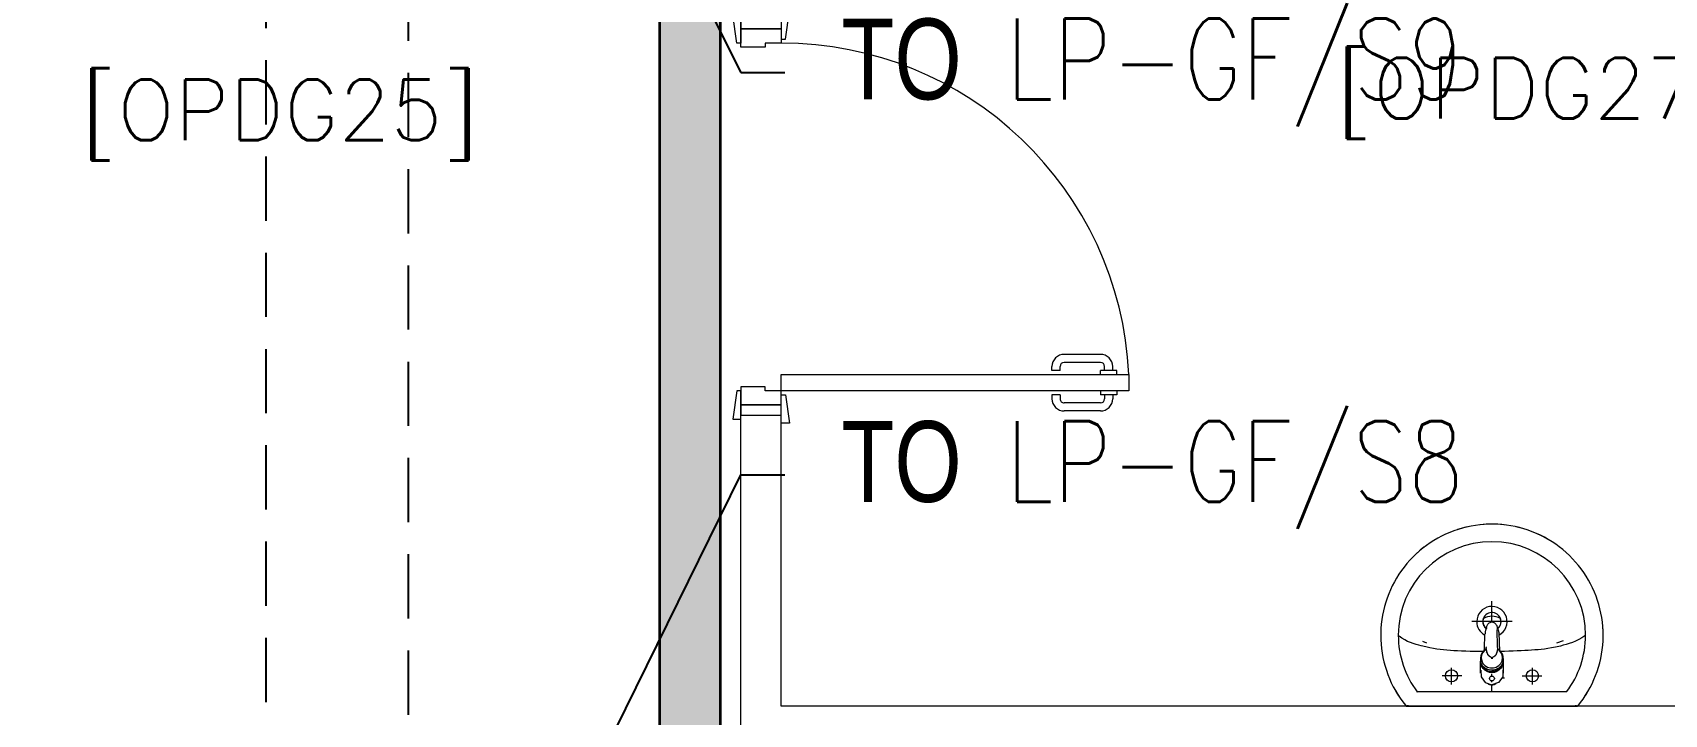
# Model space of a CAD drawing. Header units: inches. Extents: x -12418 to 57169, y -29325 to 19878.
# Drawn here: x 29599 to 33632, y -6988 to -5301 of the extents above; entities that cross this region are included whole.
import ezdxf
from ezdxf import colors
from ezdxf.entities.mleader import LeaderData, LeaderLine
from ezdxf.math import Vec2, Vec3

# ---------------------------------------------------------------- set-up
doc = ezdxf.new("R2010")
doc.units = ezdxf.units.IN
doc.header["$LTSCALE"] = 25
doc.header["$MEASUREMENT"] = 0
doc.linetypes.add('DASHDOT', pattern=[25.4, 12.7, -6.35, 0, -6.35])
doc.linetypes.add('HIDDEN', pattern=[9.525, 6.35, -3.175])
doc.layers.get('0').update_dxf_attribs({"color": 8})
for name, color, linetype, lineweight in [('00-Ground Floor$0$72_EGR_BASE_TEXT', 252, 'Continuous', 5), ('00-Ground Floor$0$LOADING', 253, 'Continuous', 5), ('00-Ground Floor$0$P-SANR-FIXT', 6, 'Continuous', 18), ('00-Ground Floor$0$P-SANR-FIXT-1', 6, 'Continuous', 13), ('00-Ground Floor$0$Walls', 251, 'Continuous', 5), ('00-Ground Floor$0$Wooden Joinery', 251, 'Continuous', 5), ('E-LITE-CIRC', 6, 'Continuous', 25), ('E-LITE-CLNG-CNDT', 6, 'DASHDOT', 35), ('E-POWR-FLOR-CNDT', 6, 'HIDDEN', 25), ('E-POWR-TEXT', 6, 'Continuous', 25), ('T-CABL-TRAY', 251, 'Continuous', 35)]:
    doc.layers.add(name, color=color, linetype=linetype, lineweight=lineweight)
doc.styles.add('00-Ground Floor$0$SIMPLEX', font='SIMPLEX.shx', dxfattribs={"height": 150})
doc.styles.add('DC_Elc_Romans', font='elc_romans.shx', dxfattribs={"width": 0.7})
doc.styles.add('DC_Simplex', font='SIMPLEX.shx', dxfattribs={"width": 0.7})

# ---------------------------------------------------------------- blocks, each defined once
blk = doc.blocks.new('00-Ground Floor$0$A$C72370EFE')
at = {"layer": '00-Ground Floor$0$Wooden Joinery'}
for p, q in [((-0.01, -0.04), (-0.02, -0.04)), ((-0.01, -0.03), (-0.01, -0.07)), ((0, -0.03), (-0.01, -0.03)), ((0.04, -0.03), (0.05, -0.03)), ((0.05, -0.03), (0.05, -0.07)), ((0.05, -0.04), (0.06, -0.04)), ((-0.05, -0.07), (-0.05, -0.16)), ((-0.03, -0.07), (-0.03, -0.16)), ((-0.01, -0.06), (-0.02, -0.06)), ((0, -0.07), (-0.01, -0.07)), ((0.04, -0.07), (0.05, -0.07)), ((0.05, -0.06), (0.06, -0.06)), ((0.07, -0.07), (0.07, -0.16)), ((0.09, -0.07), (0.09, -0.16)), ((-0.01, -0.17), (-0.02, -0.17)), ((-0.01, -0.19), (-0.02, -0.19)), ((-0.01, -0.17), (-0.01, -0.19)), ((0.05, -0.17), (0.06, -0.17)), ((0.05, -0.17), (0.05, -0.19)), ((0.05, -0.19), (0.06, -0.19))]:
    blk.add_line(p, q, dxfattribs=at)
for centre, radius, start, end in [((-0.02, -0.07), 0.03, 90, 180), ((0.06, -0.07), 0.03, 0, 90), ((-0.02, -0.07), 0.01, 90, 180), ((0.06, -0.07), 0.01, 0, 90), ((-0.02, -0.16), 0.03, 180, 270), ((-0.02, -0.16), 0.01, 180, 270), ((0.06, -0.16), 0.01, 270, 0), ((0.06, -0.16), 0.03, 270, 0)]:
    blk.add_arc(centre, radius, start, end, dxfattribs=at)
blk = doc.blocks.new('00-Ground Floor$0$A$C5DAD61B4')
at = {"layer": '00-Ground Floor$0$Wooden Joinery'}
for points in [[(80, 959.1), (80, 969.1), (10, 979.1), (10, 959.1)], [(940, 959.1), (940, 969.1), (1010, 979.1), (1010, 959.1)], [(70, 859.1), (70, 849.1), (0, 839.1), (0, 859.1)], [(120, 859.1), (120, 0), (80, 0), (80, 859.1)], [(950, 859.1), (950, 849.1), (1020, 839.1), (1020, 859.1)]]:
    blk.add_lwpolyline(points, close=True, dxfattribs=at)
for points in [[(45, 859.1), (45, 959.1), (20, 959.1), (20, 859.1), (45, 859.1)], [(45, 859.1), (80, 859.1), (80, 899.1), (90, 899.1), (90, 959.1), (45, 959.1), (45, 859.1)], [(975, 859.1), (940, 859.1), (940, 899.1), (930, 899.1), (930, 959.1), (975, 959.1), (975, 859.1)], [(975, 859.1), (975, 959.1), (1000, 959.1), (1000, 859.1), (975, 859.1)]]:
    blk.add_lwpolyline(points, dxfattribs=at)
blk.add_arc((80, 859.1), 860, 272.666, 0, dxfattribs=at)
at = {"layer": '00-Ground Floor$0$Wooden Joinery', "xscale": 999.9999999998854, "yscale": 999.9999999998854, "zscale": 999.9999999998854, "rotation": 180}
blk.add_blockref('00-Ground Floor$0$A$C72370EFE', (120, 0), dxfattribs=at)
blk = doc.blocks.new('00-Ground Floor$0$FP_138-161_A_00_GFL_-0_080_Einreichung_Grundrisse_100')
at = {"layer": '00-Ground Floor$0$P-SANR-FIXT'}
blk.add_line((-0.0044, -0.0019), (-0.0045, -0.0021), dxfattribs=at)
at = {"layer": '00-Ground Floor$0$P-SANR-FIXT', "flags": 128}
blk.add_lwpolyline([(-0.0057, -0.0037), (-0.0058, -0.0039), (-0.006, -0.004)], dxfattribs=at)
blk = doc.blocks.new('00-Ground Floor$0$FP_139-161_A_00_GFL_-0_080_Einreichung_Grundrisse_100')
at = {"layer": '00-Ground Floor$0$P-SANR-FIXT'}
blk.add_line((0.0045, -0.0022), (0.0044, -0.002), dxfattribs=at)
at = {"layer": '00-Ground Floor$0$P-SANR-FIXT', "flags": 128}
blk.add_lwpolyline([(0.006, -0.004), (0.0059, -0.0039), (0.0057, -0.0038)], dxfattribs=at)
blk = doc.blocks.new('00-Ground Floor$0$IS_Ceraplus_B8204_BIM_BG _1_ - B8204AA - CERAPLUS single lever basin mixer with pop-up waste-V137-161_A_00_GFL_-0_080_Einreichung_Grundrisse_100')
at = {"layer": '00-Ground Floor$0$P-SANR-FIXT-1'}
h = blk.add_hatch(dxfattribs=at)
h.set_pattern_fill('FP_26', color=256, style=0, pattern_type=2)
h.set_pattern_definition([(225, (0.009, 0), (0.010607, -0.010607), []), (315, (0.009, 0), (0.010607, 0.010607), [])])
h.paths.add_polyline_path([(0.0056, -0.002), (0.0058, -0.0024), (0.0058, -0.0021)])
h.paths.add_polyline_path([(0.007, -0.0039), (0.0088, -0.0045), (0.0084, -0.0043)])
at = {"layer": '00-Ground Floor$0$LOADING'}
for p, q in [((-0.028, 0), (-0.028, -0.0281)), ((-0.0274, -0.0337), (-0.0271, -0.0392)), ((-0.0262, -0.0282), (-0.0263, -0.0287)), ((0.0263, -0.0287), (0.0262, -0.0282)), ((0.0262, -0.0293), (0.0263, -0.0287)), ((0.0271, -0.0392), (0.0274, -0.0337)), ((0.028, -0.0281), (0.028, 0)), ((-0.0137, -0.0512), (-0.0129, -0.0517)), ((0.0124, -0.052), (0.0133, -0.0515)), ((0.014, -0.0647), (0.0133, -0.1077)), ((0.0185, -0.0618), (0.019, -0.0539)), ((0.019, -0.0539), (0.0188, -0.0561))]:
    blk.add_line(p, q, dxfattribs=at)
at = {"layer": '00-Ground Floor$0$LOADING', "flags": 128}
for points in [[(-0.0272, -0.0069), (-0.0266, 0.009), (-0.0165, 0.0236), (0, 0.0291)], [(0.0272, -0.0069), (0.0266, 0.009), (0.0165, 0.0236), (0, 0.0291)], [(-0.0271, -0.0393), (-0.027, -0.0403), (-0.0269, -0.0414), (-0.0267, -0.0424), (-0.0265, -0.0434), (-0.0262, -0.0444), (-0.0259, -0.0454), (-0.0255, -0.0464), (-0.0252, -0.0474), (-0.0247, -0.0484), (-0.0243, -0.0493), (-0.0238, -0.0502), (-0.0232, -0.0511), (-0.0226, -0.052), (-0.022, -0.0529), (-0.0214, -0.0537), (-0.0207, -0.0545), (-0.0199, -0.0553), (-0.0192, -0.0561), (-0.0184, -0.0568), (-0.0176, -0.0575), (-0.0173, -0.0577)], [(-0.0176, -0.0568), (-0.0224, -0.0513), (-0.0254, -0.0448), (-0.0264, -0.0376), (-0.0253, -0.0305), (-0.0222, -0.024), (-0.0172, -0.0186), (-0.0109, -0.0147), (-0.0037, -0.0127), (0.0037, -0.0127), (0.0109, -0.0147), (0.0172, -0.0186), (0.0222, -0.024), (0.0253, -0.0305), (0.0264, -0.0376), (0.0254, -0.0448), (0.0224, -0.0513), (0.0176, -0.0568)], [(0.0173, -0.0577), (0.0181, -0.057), (0.0189, -0.0563), (0.0197, -0.0556), (0.0204, -0.0548), (0.0211, -0.054), (0.0218, -0.0532), (0.0224, -0.0523), (0.023, -0.0514), (0.0236, -0.0505), (0.0241, -0.0496), (0.0246, -0.0487), (0.025, -0.0477), (0.0254, -0.0467), (0.0258, -0.0458), (0.0261, -0.0448), (0.0264, -0.0437), (0.0266, -0.0427), (0.0268, -0.0417), (0.027, -0.0407), (0.0271, -0.0396), (0.0271, -0.0393)], [(-0.019, -0.0539), (-0.0185, -0.0615), (-0.0185, -0.0618)], [(-0.0181, -0.0728), (-0.0177, -0.083), (-0.0172, -0.0938)], [(-0.0162, -0.0579), (-0.0156, -0.058), (-0.0151, -0.0581), (-0.0146, -0.0583), (-0.0142, -0.0586), (-0.0139, -0.0588), (-0.0138, -0.0591)], [(-0.0138, -0.0591), (-0.0139, -0.0612), (-0.014, -0.0633)], [(0.0138, -0.0591), (0.0139, -0.0588), (0.0142, -0.0586), (0.0146, -0.0583), (0.0151, -0.0581), (0.0156, -0.058), (0.0162, -0.0579)], [(0.014, -0.0633), (0.0139, -0.0612), (0.0138, -0.0591)], [(0.0171, -0.0578), (0.0174, -0.0575), (0.0176, -0.0568)], [(0.0172, -0.0938), (0.0177, -0.083), (0.0181, -0.0728)], [(0.0184, -0.0651), (0.0184, -0.0652), (0.0184, -0.0652), (0.0184, -0.0652), (0.0184, -0.0654), (0.0184, -0.0655)], [(-0.0129, -0.1142), (-0.0124, -0.1161), (-0.0118, -0.1179), (-0.0109, -0.1197), (-0.0098, -0.1214), (-0.0084, -0.123), (-0.0067, -0.1244), (-0.0047, -0.1255), (-0.0025, -0.1263), (0, -0.1266)], [(0, -0.1266), (0.0025, -0.1263), (0.0047, -0.1255), (0.0067, -0.1244), (0.0084, -0.123), (0.0098, -0.1214), (0.0109, -0.1197), (0.0118, -0.1179), (0.0124, -0.1161), (0.0129, -0.1142)]]:
    blk.add_lwpolyline(points, dxfattribs=at)
at = {"layer": '00-Ground Floor$0$LOADING'}
for centre, radius, start, end in [((0, 0.0135), 0.00603, 0, 180), ((0, 0.0135), 0.00603, 180, 0), ((-0.009, 0), 0.005, 300, 315), ((0.009, 0), 0.005, 225, 240)]:
    blk.add_arc(centre, radius, start, end, dxfattribs=at)
for centre, major_axis, start_param, end_param in [((0, -0.0281), (-0.028, 0), 4.712389, 6.47291), ((0, -0.0321), (0.0275, 0), 3.141823, 3.202701), ((0, -0.0321), (0.0275, 0), 3.239313, 3.439417), ((0, -0.0281), (0.028, 0), 3.371221, 3.483334), ((0, -0.0287), (0.0267, 0), 1.570796, 3.036556), ((0, -0.0287), (0.0263, 0), 2.625648, 2.791756), ((0, -0.0287), (-0.0263, 0), 4.712389, 5.759587), ((0, -0.0281), (0.028, 0), 6.093357, 7.853982), ((0, -0.0287), (0.0267, 0), 0.105099, 1.570796), ((0, -0.0287), (0.0262, 0), 0.523599, 1.570796), ((0, -0.0287), (0.0262, 0), 0.349919, 0.515945), ((0, -0.0287), (0.0267, 0), 6.059374, 6.108652), ((0, -0.0321), (0.0275, 0), 5.985527, 6.185455), ((0, -0.0281), (0.028, 0), 5.94107, 6.05344), ((0, -0.0321), (0.0275, 0), 6.222066, 6.282955), ((0, -0.0312), (0.0248, 0), 4.111947, 4.191073), ((0, -0.0281), (0.028, 0), 4.202431, 4.259552), ((0, -0.0287), (0.0263, 0), 4.169225, 4.2325), ((0, -0.0281), (0.028, 0), 5.172057, 5.222265)]:
    blk.add_ellipse(centre, major_axis=major_axis, ratio=0.961262, start_param=start_param, end_param=end_param, dxfattribs=at)
for points, knots in [([(-0.0215, -0.0162), (-0.0216, -0.0163), (-0.0219, -0.0167), (-0.0227, -0.0177), (-0.0238, -0.0192), (-0.0249, -0.0211), (-0.0258, -0.0231), (-0.0266, -0.0253), (-0.0273, -0.0282), (-0.0275, -0.0305), (-0.0275, -0.0321)], [0.7859035, 0.7859035, 0.7859035, 0.7859035, 0.7916667, 0.8055556, 0.8333333, 0.8611111, 0.8888889, 0.9166667, 0.9444444, 1, 1, 1, 1]), ([(0.021, -0.0157), (0.0208, -0.0154), (0.0203, -0.0149), (0.0192, -0.0139), (0.0177, -0.0127), (0.0161, -0.0117), (0.0148, -0.0109), (0.0138, -0.0104), (0.0127, -0.0099), (0.0113, -0.0093), (0.0087, -0.0084), (0.0048, -0.0075), (0, -0.0071), (-0.0048, -0.0075), (-0.0087, -0.0084), (-0.0113, -0.0093), (-0.0127, -0.0099), (-0.0138, -0.0104), (-0.0148, -0.0109), (-0.0161, -0.0117), (-0.0177, -0.0127), (-0.0191, -0.0139), (-0.0202, -0.0149), (-0.0208, -0.0154), (-0.021, -0.0157)], [0.2222222, 0.2222222, 0.2222222, 0.2222222, 0.2361111, 0.25, 0.2777778, 0.3055556, 0.3194444, 0.3333333, 0.3472222, 0.3611111, 0.3888889, 0.4444444, 0.5, 0.5555556, 0.6111111, 0.6388889, 0.6527778, 0.6666667, 0.6805556, 0.6944444, 0.7222222, 0.75, 0.7638889, 0.7777778, 0.7777778, 0.7777778, 0.7777778]), ([(0, -0.0378), (-0.0005, -0.038), (-0.0012, -0.0384), (-0.0021, -0.0389), (-0.0028, -0.0393), (-0.0035, -0.0397), (-0.0042, -0.04), (-0.0049, -0.0405), (-0.0055, -0.0409), (-0.0061, -0.0414), (-0.0067, -0.0419), (-0.0072, -0.0424), (-0.0078, -0.0429), (-0.0083, -0.0435), (-0.0088, -0.0441), (-0.0092, -0.0446), (-0.0096, -0.0452), (-0.01, -0.0459), (-0.0103, -0.0466), (-0.0105, -0.0472), (-0.0107, -0.0477), (-0.0108, -0.0481), (-0.0109, -0.0484), (-0.0111, -0.0489), (-0.0114, -0.0497), (-0.0118, -0.0509), (-0.0122, -0.0521), (-0.0124, -0.053), (-0.0126, -0.0537), (-0.0128, -0.0544), (-0.0129, -0.0552), (-0.0131, -0.0559), (-0.0132, -0.0566), (-0.0134, -0.0572), (-0.0136, -0.0581), (-0.0137, -0.0587), (-0.0138, -0.0591)], [0, 0, 0, 0, 0.055556, 0.083333, 0.111111, 0.138889, 0.166667, 0.194444, 0.222222, 0.25, 0.277778, 0.305556, 0.333333, 0.361111, 0.388889, 0.416667, 0.444444, 0.472222, 0.5, 0.527778, 0.541667, 0.555556, 0.569444, 0.583333, 0.611111, 0.666667, 0.722222, 0.75, 0.777778, 0.805556, 0.833333, 0.861111, 0.888889, 0.916667, 0.944444, 1, 1, 1, 1]), ([(0, -0.0357), (-0.0006, -0.0357), (-0.0013, -0.0357), (-0.002, -0.0357), (-0.0022, -0.0357)], [0, 0, 0, 0, 0.1, 0.1298359, 0.1298359, 0.1298359, 0.1298359]), ([(0.0022, -0.0357), (0.002, -0.0357), (0.0013, -0.0357), (0.0006, -0.0357), (0, -0.0357)], [0.8701578, 0.8701578, 0.8701578, 0.8701578, 0.9, 1, 1, 1, 1]), ([(0.0138, -0.0591), (0.0137, -0.0587), (0.0136, -0.0581), (0.0134, -0.0572), (0.0132, -0.0566), (0.0131, -0.0559), (0.0129, -0.0552), (0.0128, -0.0544), (0.0126, -0.0537), (0.0124, -0.053), (0.0122, -0.0521), (0.0118, -0.0509), (0.0114, -0.0497), (0.0111, -0.0489), (0.0109, -0.0484), (0.0108, -0.0481), (0.0107, -0.0477), (0.0105, -0.0472), (0.0103, -0.0466), (0.01, -0.0459), (0.0096, -0.0452), (0.0092, -0.0446), (0.0088, -0.0441), (0.0083, -0.0435), (0.0078, -0.0429), (0.0072, -0.0424), (0.0067, -0.0419), (0.0061, -0.0414), (0.0055, -0.0409), (0.0049, -0.0405), (0.0042, -0.04), (0.0035, -0.0397), (0.0028, -0.0393), (0.0021, -0.0389), (0.0012, -0.0384), (0.0005, -0.038), (0, -0.0378)], [0, 0, 0, 0, 0.055556, 0.083333, 0.111111, 0.138889, 0.166667, 0.194444, 0.222222, 0.25, 0.277778, 0.333333, 0.388889, 0.416667, 0.430556, 0.444444, 0.458333, 0.472222, 0.5, 0.527778, 0.555556, 0.583333, 0.611111, 0.638889, 0.666667, 0.694444, 0.722222, 0.75, 0.777778, 0.805556, 0.833333, 0.861111, 0.888889, 0.916667, 0.944444, 1, 1, 1, 1]), ([(0.0275, -0.0321), (0.0275, -0.0305), (0.0273, -0.0282), (0.0266, -0.0253), (0.0258, -0.0231), (0.0249, -0.0211), (0.0238, -0.0192), (0.0227, -0.0177), (0.0219, -0.0167), (0.0216, -0.0163), (0.0215, -0.0162)], [0, 0, 0, 0, 0.0555556, 0.0833333, 0.1111111, 0.1388889, 0.1666667, 0.1944444, 0.2083333, 0.2142181, 0.2142181, 0.2142181, 0.2142181]), ([(-0.0188, -0.0538), (-0.0188, -0.0547), (-0.0186, -0.0582), (-0.0185, -0.0619), (-0.0184, -0.0646)], [0.6724021, 0.6724021, 0.6724021, 0.6724021, 0.75, 1, 1, 1, 1]), ([(-0.0162, -0.0579), (-0.0162, -0.0578), (-0.0163, -0.0578), (-0.0165, -0.0577), (-0.0166, -0.0575), (-0.0167, -0.0574), (-0.0169, -0.0573), (-0.017, -0.0572), (-0.0172, -0.0571), (-0.0173, -0.057), (-0.0175, -0.0569), (-0.0176, -0.0568)], [0, 0, 0, 0, 0.1, 0.2, 0.3, 0.4, 0.5, 0.6, 0.7, 0.8, 1, 1, 1, 1]), ([(-0.0148, -0.0587), (-0.015, -0.0586), (-0.0159, -0.0583), (-0.0167, -0.058), (-0.0172, -0.0578)], [0.8, 0.8, 0.8, 0.8, 0.85, 1, 1, 1, 1]), ([(0.0141, -0.0613), (0.0141, -0.0611), (0.0143, -0.0608), (0.0145, -0.0604), (0.0148, -0.06), (0.0151, -0.0596), (0.0153, -0.0594), (0.0155, -0.0592), (0.0156, -0.059), (0.0158, -0.0588), (0.016, -0.0587), (0.0163, -0.0585), (0.0165, -0.0583), (0.0166, -0.0582)], [0.3333333, 0.3333333, 0.3333333, 0.3333333, 0.4166667, 0.5, 0.5833333, 0.6666667, 0.7083333, 0.75, 0.7916667, 0.8333333, 0.875, 0.9166667, 1, 1, 1, 1]), ([(0.0176, -0.0568), (0.0175, -0.0569), (0.0173, -0.057), (0.0172, -0.0571), (0.017, -0.0572), (0.0169, -0.0573), (0.0167, -0.0574), (0.0166, -0.0575), (0.0165, -0.0577), (0.0163, -0.0578), (0.0162, -0.0578), (0.0162, -0.0579)], [0, 0, 0, 0, 0.2, 0.3, 0.4, 0.5, 0.6, 0.7, 0.8, 0.9, 1, 1, 1, 1]), ([(0.0184, -0.0646), (0.0185, -0.0619), (0.0186, -0.0582), (0.0188, -0.0547), (0.0188, -0.0538)], [0, 0, 0, 0, 0.25, 0.3275586, 0.3275586, 0.3275586, 0.3275586]), ([(-0.0131, -0.1116), (-0.0132, -0.1115), (-0.0135, -0.1109), (-0.0141, -0.1099), (-0.0147, -0.1086), (-0.0153, -0.1072), (-0.0159, -0.1053), (-0.0167, -0.1021), (-0.0171, -0.0992), (-0.0171, -0.0973)], [0.4856715, 0.4856715, 0.4856715, 0.4856715, 0.5, 0.55, 0.6, 0.65, 0.7, 0.8, 1, 1, 1, 1]), ([(-0.0132, -0.1091), (-0.0132, -0.1096), (-0.0132, -0.1103), (-0.0132, -0.1111), (-0.0132, -0.1115), (-0.0132, -0.1118), (-0.0131, -0.1122), (-0.0131, -0.1125), (-0.0131, -0.1128), (-0.0131, -0.1131), (-0.013, -0.1134), (-0.013, -0.1138), (-0.0129, -0.1141), (-0.0129, -0.1142)], [0.2, 0.2, 0.2, 0.2, 0.4, 0.5, 0.55, 0.6, 0.65, 0.7, 0.75, 0.8, 0.85, 0.9, 1, 1, 1, 1]), ([(0.0129, -0.1142), (0.0129, -0.1141), (0.013, -0.1138), (0.013, -0.1134), (0.0131, -0.1131), (0.0131, -0.1128), (0.0131, -0.1125), (0.0131, -0.1122), (0.0132, -0.1118), (0.0132, -0.1115), (0.0132, -0.1111), (0.0132, -0.1103), (0.0132, -0.1096), (0.0132, -0.1091)], [0, 0, 0, 0, 0.1, 0.15, 0.2, 0.25, 0.3, 0.35, 0.4, 0.45, 0.5, 0.6, 0.8, 0.8, 0.8, 0.8]), ([(0.0131, -0.1116), (0.0133, -0.1113), (0.0137, -0.1106), (0.0142, -0.1096), (0.0147, -0.1084), (0.0153, -0.1072), (0.0159, -0.1053), (0.0167, -0.1021), (0.0171, -0.0992), (0.0171, -0.0973)], [-0.5143371, -0.5143371, -0.5143371, -0.5143371, -0.475, -0.4375, -0.4, -0.35, -0.3, -0.2, 0, 0, 0, 0])]:
    blk.add_open_spline(points, degree=3, knots=knots, dxfattribs=at)
for points in [[(-0.0184, -0.0646), (-0.0183, -0.0659), (-0.0182, -0.0684), (-0.0181, -0.0709), (-0.0181, -0.0721)], [(-0.0172, -0.0578), (-0.0171, -0.0578), (-0.0169, -0.058), (-0.0167, -0.0581), (-0.0166, -0.0582)], [(-0.0162, -0.0579), (-0.0162, -0.0579), (-0.0164, -0.0581), (-0.0165, -0.0582), (-0.0166, -0.0583), (-0.0166, -0.0582), (-0.0166, -0.0582)], [(-0.0166, -0.0582), (-0.0163, -0.0585), (-0.0156, -0.059), (-0.0148, -0.0599), (-0.0142, -0.0609), (-0.0139, -0.0617), (-0.0138, -0.0621)], [(-0.014, -0.0633), (-0.014, -0.0633), (-0.014, -0.0633), (-0.014, -0.0633)], [(-0.014, -0.0646), (-0.014, -0.0644), (-0.014, -0.064), (-0.014, -0.0635), (-0.014, -0.0633)], [(0.014, -0.0633), (0.014, -0.0633), (0.014, -0.0633), (0.014, -0.0633)], [(0.014, -0.0633), (0.014, -0.0635), (0.014, -0.064), (0.014, -0.0644), (0.014, -0.0647)], [(0.0172, -0.0578), (0.0168, -0.0579), (0.0158, -0.0583), (0.0147, -0.0587), (0.0141, -0.059)], [(0.0166, -0.0582), (0.0166, -0.0582), (0.0166, -0.0583), (0.0165, -0.0582), (0.0164, -0.0581), (0.0162, -0.0579), (0.0162, -0.0579)], [(0.0166, -0.0582), (0.0167, -0.0582), (0.0168, -0.0581), (0.0169, -0.058), (0.0169, -0.058)], [(0.0169, -0.058), (0.017, -0.0579), (0.0171, -0.0579), (0.0171, -0.0578)], [(0.0181, -0.0721), (0.0181, -0.0709), (0.0182, -0.0684), (0.0183, -0.0659), (0.0184, -0.0646)], [(-0.0172, -0.0938), (-0.0172, -0.0944), (-0.0172, -0.0956), (-0.0171, -0.0967), (-0.0171, -0.0973)], [(0.0171, -0.0973), (0.0171, -0.0967), (0.0172, -0.0956), (0.0172, -0.0944), (0.0172, -0.0938)]]:
    blk.add_open_spline(points, degree=3, dxfattribs=at)
for name in ['00-Ground Floor$0$FP_138-161_A_00_GFL_-0_080_Einreichung_Grundrisse_100', '00-Ground Floor$0$FP_139-161_A_00_GFL_-0_080_Einreichung_Grundrisse_100']:
    blk.add_blockref(name, (0, 0), dxfattribs=at)
blk = doc.blocks.new('00-Ground Floor$0$_100_WB_KER_REN_55x45x18 - _100_WB_KER_REN_55x45x18-V63-161_A_00_GFL_-0_080_Einreichung_Grundrisse_100')
at = {"layer": '00-Ground Floor$0$LOADING'}
for p, q in [((-0.2075, 0.225), (-0.2075, 0.2227)), ((0.2074, 0.225), (-0.2074, 0.225)), ((0.2075, 0.2227), (0.2075, 0.225)), ((-0.1855, 0.1899), (0.1855, 0.1899)), ((-0.1, 0.172), (-0.1, 0.1303)), ((0, 0.1899), (0, 0.1724)), ((0, 0.1656), (0, 0.1628)), ((0.1, 0.172), (0.1, 0.1303)), ((-0.0744, 0.15), (-0.1234, 0.15)), ((-0.0259, 0.155), (-0.0315, 0.155)), ((0, 0.1509), (0, 0.1454)), ((0, 0.1422), (0, 0.1399)), ((0.026, 0.155), (0.0248, 0.155)), ((0.0744, 0.15), (0.1234, 0.15)), ((-0.1763, 0.0637), (-0.1598, 0.0692)), ((0.1605, 0.0691), (0.1707, 0.0656)), ((-0.05, 0.0161), (0.05, 0.0161)), ((0, 0.0168), (0, -0.0348))]:
    blk.add_line(p, q, dxfattribs=at)
at = {"layer": '00-Ground Floor$0$LOADING', "flags": 128}
for points in [[(-0.2121, 0.225), (-0.219, 0.2164), (-0.2254, 0.2075), (-0.2316, 0.1983), (-0.2373, 0.189), (-0.2427, 0.1794), (-0.2476, 0.1696), (-0.2522, 0.1596), (-0.2564, 0.1494), (-0.2602, 0.1391), (-0.2635, 0.1286), (-0.2665, 0.118), (-0.269, 0.1073), (-0.271, 0.0965), (-0.2727, 0.0856), (-0.2739, 0.0747), (-0.2747, 0.0637), (-0.275, 0.0527), (-0.275, 0.05)], [(0.275, 0.05), (0.2748, 0.061), (0.2741, 0.072), (0.273, 0.0829), (0.2715, 0.0938), (0.2695, 0.1046), (0.2671, 0.1154), (0.2643, 0.126), (0.261, 0.1365), (0.2574, 0.1469), (0.2533, 0.1571), (0.2488, 0.1671), (0.2439, 0.177), (0.2387, 0.1866), (0.233, 0.1961), (0.227, 0.2053), (0.2206, 0.2142), (0.2138, 0.2229), (0.2121, 0.225)], [(-0.275, 0.05), (-0.2748, 0.039), (-0.2741, 0.028), (-0.273, 0.0171), (-0.2715, 0.0062), (-0.2695, -0.0046), (-0.2671, -0.0154), (-0.2643, -0.026), (-0.261, -0.0365), (-0.2574, -0.0469), (-0.2533, -0.0571), (-0.2488, -0.0671), (-0.2439, -0.077), (-0.2387, -0.0866), (-0.233, -0.0961), (-0.227, -0.1053), (-0.2206, -0.1142), (-0.2138, -0.1229), (-0.2067, -0.1313), (-0.1993, -0.1395), (-0.1916, -0.1473), (-0.1836, -0.1548), (-0.1752, -0.162), (-0.1666, -0.1688), (-0.1577, -0.1753), (-0.1486, -0.1814), (-0.1392, -0.1872), (-0.1296, -0.1925), (-0.1198, -0.1975), (-0.1098, -0.2021), (-0.0996, -0.2063), (-0.0893, -0.2101), (-0.0788, -0.2135), (-0.0682, -0.2164), (-0.0575, -0.2189), (-0.0467, -0.221), (-0.0359, -0.2227), (-0.0249, -0.2239), (-0.014, -0.2246), (-0.003, -0.225), (0.008, -0.2249), (0.019, -0.2243), (0.03, -0.2234), (0.0409, -0.2219), (0.0517, -0.2201), (0.0625, -0.2178), (0.0731, -0.2151), (0.0837, -0.212), (0.0941, -0.2084), (0.1043, -0.2044), (0.1144, -0.2001), (0.1243, -0.1953), (0.1341, -0.1901), (0.1436, -0.1846), (0.1528, -0.1786), (0.1618, -0.1723), (0.1706, -0.1657), (0.1791, -0.1587), (0.1873, -0.1514), (0.1952, -0.1437), (0.2028, -0.1358), (0.21, -0.1275), (0.217, -0.119), (0.2236, -0.1101), (0.2298, -0.1011), (0.2356, -0.0918), (0.2411, -0.0822), (0.2462, -0.0725), (0.2509, -0.0625), (0.2552, -0.0524), (0.2591, -0.0421), (0.2626, -0.0317), (0.2656, -0.0211), (0.2683, -0.0104), (0.2705, 0.0003), (0.2722, 0.0112), (0.2736, 0.0221), (0.2745, 0.0331), (0.2749, 0.0441), (0.275, 0.05)]]:
    blk.add_lwpolyline(points, dxfattribs=at)
at = {"layer": '00-Ground Floor$0$LOADING'}
for centre in [(-0.1, 0.15), (0.1, 0.15)]:
    blk.add_circle(centre, 0.015, dxfattribs=at)
for centre, radius, start, end in [((0, 0.05), 0.275, 145.9324, 150.3591), ((0, 0.05), 0.275, 140.4788, 141.2381), ((0, 0.05), 0.275, 38.7619, 39.5212), ((0, 0.05), 0.275, 29.6409, 34.0676), ((0, 0.05), 0.2315, 142.8209, 180), ((0, 0.155), 0.0175, 54.0899, 125.9101), ((0, 0.155), 0.0175, 68.869, 83.8798), ((0, 0.05), 0.2315, 0, 37.1791), ((0, 0.155), 0.0175, 251.9463, 258.2346), ((0, 0.05), 0.275, 180, 183.6225), ((0, 0.05), 0.2315, 180, 0), ((0, 0.0161), 0.0375, 117.1305, 0), ((0, 0.0161), 0.0375, 0, 61.4146), ((0, 0.0161), 0.0225, 129.5025, 0), ((0, 0.0161), 0.0225, 180, 193.3417), ((0, 0.0161), 0.0225, 197.0466, 201.508), ((0, 0.0161), 0.0225, 156.725, 162.0134), ((0, 0.05), 0.047, 243.4433, 296.5567), ((0, 0.0161), 0.0225, 138.0808, 143.3939), ((0, 0.0161), 0.0225, 0, 51.4286), ((0, 0.0161), 0.0225, 36.616, 41.9265), ((0, 0.0161), 0.0225, 17.9887, 23.276), ((0, 0.0161), 0.0225, 338.492, 342.9534), ((0, 0.0161), 0.0225, 346.6583, 0), ((0, 0.05), 0.275, 307.6689, 312), ((0, 0.05), 0.275, 240, 245.6589), ((0, 0.05), 0.275, 252, 257.5535), ((0, 0.05), 0.275, 264, 276), ((0, 0.05), 0.275, 282.9241, 288)]:
    blk.add_arc(centre, radius, start, end, dxfattribs=at)
for points, knots in [([(-0.2074, 0.225), (-0.2078, 0.225), (-0.2086, 0.225), (-0.2095, 0.225), (-0.2102, 0.225), (-0.2106, 0.225), (-0.2109, 0.225), (-0.2111, 0.225), (-0.2114, 0.225), (-0.2116, 0.225), (-0.2118, 0.225), (-0.2119, 0.225), (-0.2119, 0.225)], [-1, -1, -1, -1, -0.8333333, -0.6666667, -0.5833333, -0.5, -0.4583333, -0.4166667, -0.3333333, -0.2916667, -0.25, -0.1666667, -0.1666667, -0.1666667, -0.1666667]), ([(0.2119, 0.225), (0.2119, 0.225), (0.2118, 0.225), (0.2116, 0.225), (0.2114, 0.225), (0.2111, 0.225), (0.2109, 0.225), (0.2106, 0.225), (0.2102, 0.225), (0.2095, 0.225), (0.2086, 0.225), (0.2078, 0.225), (0.2074, 0.225)], [-0.8333333, -0.8333333, -0.8333333, -0.8333333, -0.75, -0.7083333, -0.6666667, -0.5833333, -0.5416667, -0.5, -0.4166667, -0.3333333, -0.1666667, 0, 0, 0, 0]), ([(-0.0037, 0.1721), (-0.0046, 0.1719), (-0.0064, 0.1714), (-0.0081, 0.1705), (-0.009, 0.17)], [0.5653198, 0.5653198, 0.5653198, 0.5653198, 0.6111111, 0.6666667, 0.6666667, 0.6666667, 0.6666667]), ([(0.009, 0.17), (0.0086, 0.1703), (0.0077, 0.1708), (0.0059, 0.1715), (0.0046, 0.1719), (0.0037, 0.1721)], [0.3333333, 0.3333333, 0.3333333, 0.3333333, 0.3611111, 0.3888889, 0.4346482, 0.4346482, 0.4346482, 0.4346482]), ([(-0.2294, 0.0509), (-0.2103, 0.066), (-0.1431, 0.0839), (-0.1084, 0.0863), (-0.0496, 0.0893), (-0.0206, 0.0899)], [0.0392191, 0.0392191, 0.0392191, 0.0392191, 0.1715289, 0.4228457, 0.6475389, 0.6475389, 0.6475389, 0.6475389]), ([(0.0209, 0.0903), (0.0512, 0.0901), (0.1113, 0.0879), (0.1514, 0.0828), (0.2115, 0.0665), (0.2292, 0.052)], [0.7533082, 0.7533082, 0.7533082, 0.7533082, 0.9865548, 1.235629, 1.3638988, 1.3638988, 1.3638988, 1.3638988]), ([(-0.0141, 0.0337), (-0.0162, 0.0319), (-0.0207, 0.0267), (-0.0225, 0.02), (-0.0225, 0.0161)], [0.7144203, 0.7144203, 0.7144203, 0.7144203, 0.8333333, 1, 1, 1, 1]), ([(0.0225, 0.0161), (0.0225, 0.0187), (0.0216, 0.0239), (0.0182, 0.0298), (0.0152, 0.0327), (0.0141, 0.0337)], [0, 0, 0, 0, 0.1111111, 0.2222222, 0.285568, 0.285568, 0.285568, 0.285568])]:
    blk.add_open_spline(points, degree=3, knots=knots, dxfattribs=at)
for points in [[(-0.2075, 0.2227), (-0.2075, 0.2231), (-0.2075, 0.2235), (-0.2075, 0.2239)], [(0.2075, 0.2239), (0.2075, 0.2235), (0.2075, 0.2231), (0.2075, 0.2227)], [(-0.1852, 0.1899), (-0.1853, 0.1899), (-0.1854, 0.1899), (-0.1855, 0.1899)], [(-0.0009, 0.1725), (-0.0013, 0.1725), (-0.0018, 0.1724), (-0.0022, 0.1724)], [(0.0022, 0.1724), (0.0018, 0.1724), (0.0013, 0.1725), (0.0009, 0.1725)], [(0.1855, 0.1899), (0.1854, 0.1899), (0.1853, 0.1899), (0.1852, 0.1899)], [(-0.0225, 0.0161), (-0.0225, 0.0147), (-0.0222, 0.012), (-0.0215, 0.0093), (-0.021, 0.008)], [(0.021, 0.008), (0.0215, 0.0093), (0.0222, 0.012), (0.0225, 0.0147), (0.0225, 0.0161)]]:
    blk.add_open_spline(points, degree=3, dxfattribs=at)
at = {"layer": '00-Ground Floor$0$LOADING', "xscale": -1, "rotation": 5.088887490341627e-12}
blk.add_blockref('00-Ground Floor$0$IS_Ceraplus_B8204_BIM_BG _1_ - B8204AA - CERAPLUS single lever basin mixer with pop-up waste-V137-161_A_00_GFL_-0_080_Einreichung_Grundrisse_100', (0, 0.1434), dxfattribs=at)
blk = doc.blocks.new('00-Ground Floor')
at = {"layer": '00-Ground Floor$0$Walls'}
for p, q in [((31349.5, -6247.4, 0), (31449.5, -6247.4, 0)), ((31349.5, -8867.4, 0), (31349.5, -6247.4, 0)), ((31449.5, -6967.4, 0), (31449.5, -6247.4, 0)), ((35949.5, -6967.4, 0), (31449.5, -6967.4, 0))]:
    blk.add_line(p, q, dxfattribs=at)
at = {"layer": '00-Ground Floor$0$LOADING', "xscale": 1000, "yscale": 1000, "zscale": 1000, "rotation": 180}
blk.add_blockref('00-Ground Floor$0$_100_WB_KER_REN_55x45x18 - _100_WB_KER_REN_55x45x18-V63-161_A_00_GFL_-0_080_Einreichung_Grundrisse_100', (33206.1, -6742.4, 0), dxfattribs=at)
at = {"layer": '00-Ground Floor$0$Wooden Joinery', "rotation": 89.99999999999999}
blk.add_blockref('00-Ground Floor$0$A$C5DAD61B4', (32308.6, -6267.4, 0), dxfattribs=at)
at = {"layer": '00-Ground Floor$0$72_EGR_BASE_TEXT', "char_height": 150, "attachment_point": 2, "style": '00-Ground Floor$0$SIMPLEX'}
for s, insert in [('[OPDG27]', (33313.7, -5364.1, 0)), ('[OPDG25]', (30210.2, -5417.8, 0))]:
    blk.add_mtext(s, dxfattribs=dict(at, insert=insert))
blk = doc.blocks.new('ARR0W')
at = {"color": 45}
blk.add_ellipse((0, 0), major_axis=(0.4, 0), ratio=0.4, dxfattribs=at)
at = {"color": 45, "ltscale": 0.5}
blk.add_solid([(-1.4, 0.167), (-0.4, 0), (-1.4, -0.167)], dxfattribs=at)
blk = doc.blocks.new('*U75')
at = {"lineweight": 0}
h = blk.add_hatch(dxfattribs=at)
h.set_pattern_fill('HEX', color=253, scale=8, angle=180, style=0)
h.set_pattern_definition([(180, (-24050.41, -3e-10), (6e-13, -43.99409), [25.4, -50.8]), (300, (-24050.41, -3e-10), (38.1, 21.997045), [25.4, -50.8]), (240, (-24075.81, -3e-10), (38.1, -21.997045), [25.4, -50.8])])
h.paths.add_polyline_path([(-10603.6, 150), (-10603.6, 0), (0, 0), (0, 150)])
at = {"color": 0}
for p, q in [((0, 150), (-10603.6, 150)), ((0, 0), (-10603.6, 0))]:
    blk.add_line(p, q, dxfattribs=at)
blk = doc.blocks.new('A$C767e6835')
at = {"layer": 'T-CABL-TRAY', "linetype": 'Continuous', "rotation": 270}
blk.add_blockref('*U75', (11050, -9003.6), dxfattribs=at)

msp = doc.modelspace()

# ---------------------------------------------------------------- linework, layer by layer
at = {"layer": 'E-POWR-FLOR-CNDT', "elevation": 0}
for points in [[(31449.5, -7301.8), (30603.2, -7301.8, -0.414214), (30528.2, -7226.8), (30528.2, -2663.6, 0.414214), (30453.2, -2588.6), (21261.3, -2588.6, 0.10573), (21230.6, -2595.1), (19999.5, -3101.1)], [(31225.8, -10013.7), (31102, -9889.9), (30251, -9889.9, -0.414214), (30176, -9814.9), (30176, -3425.2, -0.414214), (30251, -3350.2), (31102, -3350.2), (31225.8, -3226.4)]]:
    msp.add_lwpolyline(points, format="xyb", dxfattribs=at)

# ---------------------------------------------------------------- block references
at = {"layer": 'E-LITE-CLNG-CNDT'}
msp.add_blockref('00-Ground Floor', (0, 0), dxfattribs=at)
at = {"layer": 'E-POWR-FLOR-CNDT'}
msp.add_blockref('A$C767e6835', (20099.5, -2847.4, 0.4), dxfattribs=at)

# ---------------------------------------------------------------- leaders
at = {"layer": 'E-LITE-CIRC'}
ml = msp.add_multileader_mtext('Standard', dxfattribs=at)
ml.set_content('{\\Fdc_el_romans|c0;\\W0.8;TO\\Fromans|c0; \\Fsimplex|c0;LP-GF/S9}', color=256, style='DC_Simplex')
ml.set_leader_properties()
ml.set_arrow_properties(name='ARR0W')
ml.build(insert=Vec2(0, 0))
ml.multileader.update_dxf_attribs({"dogleg_length": 200, "arrow_head_size": 140, "scale": 100})
ctx = ml.context
ctx.base_point, ctx.scale, ctx.char_height, ctx.arrow_head_size, ctx.landing_gap_size, ctx.plane_origin, ctx.plane_x_axis, ctx.plane_y_axis = Vec3(31458.3, -5400, 0), 100, 200, 140, 140, Vec3(47357.7, -11134.9, 0), Vec3(1, 0.000001, 0), Vec3(-0.000001, 1, 0)
notes = []
notes.append((ctx, [(0, (1, 1, 0), (31349.5, -5400, 0), (1, 0.000001, 0), 108.8, [(0, [(31049.3, -4804.1, 0)], 0, [])])]))
ctx.mtext.insert, ctx.mtext.text_direction, ctx.mtext.rotation, ctx.mtext.flow_direction = Vec3(31598.3, -5266.7, 0), Vec3(1, 0.000001, 0), 0.000001, 5
ml = msp.add_multileader_mtext('Standard', dxfattribs=at)
ml.set_content('{\\Fdc_el_romans|c0;\\W0.8;TO\\Fromans|c0; \\Fsimplex|c0;LP-GF/S8}', color=256, style='DC_Simplex')
ml.set_leader_properties()
ml.set_arrow_properties(name='ARR0W')
ml.build(insert=Vec2(0, 0))
ml.multileader.update_dxf_attribs({"dogleg_length": 200, "arrow_head_size": 140, "scale": 100})
ctx = ml.context
ctx.base_point, ctx.scale, ctx.char_height, ctx.arrow_head_size, ctx.landing_gap_size, ctx.plane_origin, ctx.plane_x_axis, ctx.plane_y_axis = Vec3(31458.3, -6395.8, 0), 100, 200, 140, 140, Vec3(47357.7, -13632.7, 0), Vec3(1, 0.000001, 0), Vec3(-0.000001, 1, 0)
notes.append((ctx, [(0, (1, 1, 0), (31349.5, -6395.8, 0), (1, 0.000001, 0), 108.8, [(0, [(30902.9, -7301.8, 0)], 0, [])])]))
ctx.mtext.insert, ctx.mtext.text_direction, ctx.mtext.rotation, ctx.mtext.flow_direction = Vec3(31598.3, -6262.4, 0), Vec3(1, 0.000001, 0), 0.000001, 5
at = {"layer": 'E-POWR-TEXT'}
ml = msp.add_multileader_mtext('Standard', dxfattribs=at)
ml.set_content('FURNITURE\\P MOUNTED', color=256, style='DC_Elc_Romans')
ml.set_leader_properties(color=45)
ml.build(insert=Vec2(0, 0))
ml.multileader.update_dxf_attribs({"dogleg_length": 2, "arrow_head_size": 125, "scale": 100})
ctx = ml.context
ctx.base_point, ctx.scale, ctx.char_height, ctx.arrow_head_size, ctx.landing_gap_size, ctx.plane_origin = Vec3(28263.9, -5216.6), 100, 200, 125, 200, Vec3(28162.2, -5390.9)
notes.append((ctx, [(0, (1, 1, 0), (28179.2, -5216.6), (1, 0), 84.7, [(1, [(27305.4, -4566.9)], 0, [])])]))
ctx.mtext.insert, ctx.mtext.flow_direction = Vec3(28463.9, -5116.6), 5
for ctx, leaders in notes:
    for number, flags, end, landing, length, lines in leaders:
        leader = LeaderData()
        leader.index, (leader.has_last_leader_line, leader.has_dogleg_vector, leader.attachment_direction) = number, flags
        leader.last_leader_point, leader.dogleg_vector, leader.dogleg_length = Vec3(end), Vec3(landing), length
        for number, points, colour, breaks in lines:
            line = LeaderLine()
            line.index, line.vertices, line.color, line.breaks = number, Vec3.list(points), colors.encode_raw_color(colour), breaks
            leader.lines.append(line)
        ctx.leaders.append(leader)

doc.saveas('drawing.dxf')
